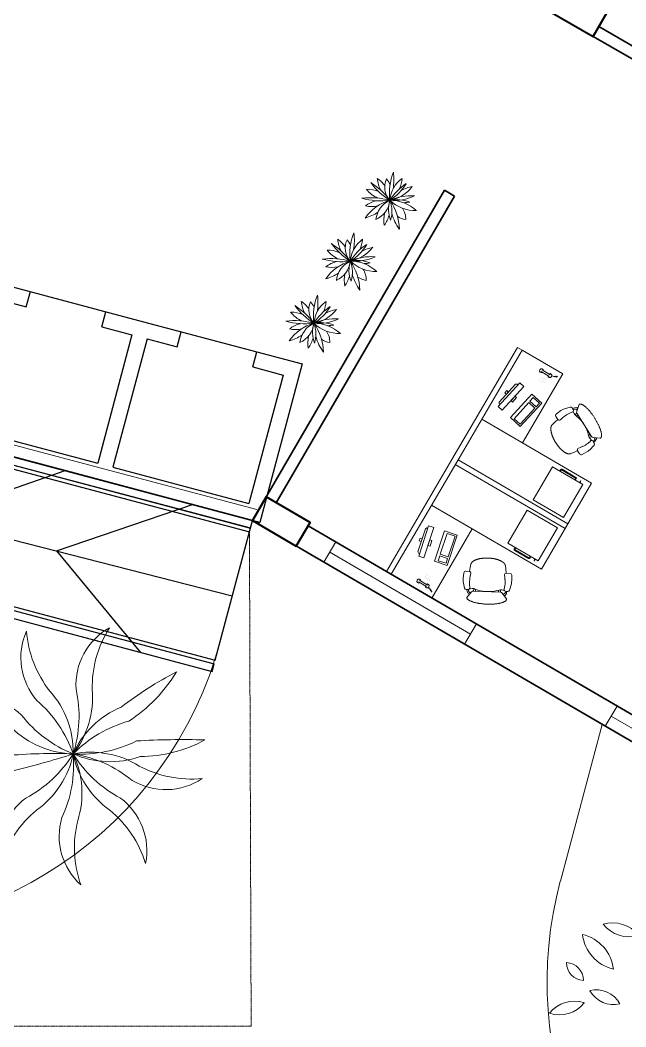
# Model space of a CAD drawing. Header units: millimetres. Extents: x 3079 to 579737, y 1565 to 1161826.
# Drawn here: x 167544 to 175297, y 1076013 to 1088899 of the extents above; entities that cross this region are included whole.
import ezdxf

# ---------------------------------------------------------------- set-up
doc = ezdxf.new("R2010")
doc.units = ezdxf.units.MM
doc.linetypes.add('DASHED2', pattern=[9.525, 6.35, -3.175])
for name, color, linetype, lineweight in [('1', 7, 'Continuous', 35), ('A_COL', 250, 'Continuous', 40), ('A_ELE1', 250, 'Continuous', 20), ('ABOVE', 252, 'DASHED2', 9), ('TWOWHEELER', 250, 'Continuous', 9), ('WINDOW', 252, 'Continuous', 15)]:
    doc.layers.add(name, color=color, linetype=linetype, lineweight=lineweight)
doc.layers.add('FURNITURE', color=253, linetype='Continuous', lineweight=5, transparency=0.05)
doc.layers.add('TREES', color=72, linetype='Continuous', lineweight=5, transparency=0.05)

# ---------------------------------------------------------------- blocks, each defined once
blk = doc.blocks.new('AP00XXXX$0$A$C53421247')
at = {"color": 0}
for p, q in [((82, 595), (83, 598)), ((82, 593), (82, 595)), ((140, 501), (82, 587)), ((83, 598), (85, 600)), ((85, 600), (87, 604)), ((87, 604), (90, 607)), ((90, 607), (92, 609)), ((92, 609), (95, 612)), ((95, 612), (99, 614)), ((99, 614), (103, 617)), ((103, 617), (106, 619)), ((106, 619), (111, 621)), ((111, 621), (115, 624)), ((115, 624), (120, 626)), ((120, 626), (126, 628)), ((126, 628), (132, 630)), ((132, 630), (137, 632)), ((137, 632), (144, 634)), ((144, 634), (149, 636)), ((149, 636), (157, 638)), ((157, 638), (163, 639)), ((163, 639), (170, 641)), ((170, 641), (178, 643)), ((178, 643), (186, 644)), ((186, 644), (194, 646)), ((194, 646), (202, 647)), ((202, 647), (210, 648)), ((210, 648), (219, 649)), ((219, 649), (227, 650)), ((227, 650), (236, 651)), ((236, 651), (245, 652)), ((245, 652), (254, 652)), ((254, 652), (263, 653)), ((263, 653), (273, 653)), ((273, 653), (282, 654)), ((282, 654), (292, 654)), ((292, 654), (302, 654)), ((302, 654), (311, 654)), ((311, 654), (321, 654)), ((321, 654), (331, 654)), ((331, 654), (341, 654)), ((341, 654), (351, 653)), ((351, 653), (361, 653)), ((361, 653), (371, 652)), ((371, 652), (381, 652)), ((381, 652), (390, 651)), ((390, 651), (401, 650)), ((401, 650), (410, 649)), ((410, 649), (420, 648)), ((420, 648), (430, 646)), ((430, 646), (439, 646)), ((439, 646), (449, 644)), ((449, 644), (458, 642)), ((458, 642), (468, 641)), ((468, 641), (477, 639)), ((477, 639), (486, 637)), ((486, 637), (495, 636)), ((495, 636), (504, 634)), ((504, 634), (513, 632)), ((513, 632), (520, 630)), ((520, 630), (529, 627)), ((529, 627), (537, 625)), ((537, 625), (545, 623)), ((545, 623), (552, 620)), ((552, 620), (559, 618)), ((559, 618), (566, 616)), ((566, 616), (573, 614)), ((573, 614), (580, 611)), ((580, 611), (586, 608)), ((586, 608), (592, 605)), ((592, 605), (597, 603)), ((597, 603), (603, 600)), ((603, 600), (608, 597)), ((608, 597), (613, 595)), ((613, 595), (617, 591)), ((617, 591), (621, 588)), ((621, 588), (625, 586)), ((625, 586), (629, 582)), ((629, 582), (632, 580)), ((632, 580), (635, 576)), ((635, 576), (637, 574)), ((637, 574), (639, 571)), ((639, 571), (641, 568)), ((7, 368), (36, 460)), ((90, 476), (63, 478)), ((73, 477), (80, 503)), ((80, 503), (99, 534)), ((95, 493), (93, 475)), ((113, 514), (95, 493)), ((99, 534), (115, 538)), ((113, 453), (100, 394)), ((120, 459), (111, 457)), ((127, 514), (113, 514)), ((123, 459), (120, 459)), ((145, 454), (123, 459)), ((134, 510), (127, 514)), ((151, 491), (140, 501)), ((160, 452), (145, 454)), ((165, 488), (151, 491)), ((168, 452), (160, 452)), ((166, 452), (165, 488)), ((550, 463), (165, 488)), ((184, 457), (168, 452)), ((255, 473), (184, 457)), ((195, 486), (192, 459)), ((264, 474), (255, 473)), ((327, 478), (264, 474)), ((373, 474), (327, 478)), ((434, 465), (373, 474)), ((461, 459), (434, 465)), ((496, 446), (461, 459)), ((529, 434), (496, 446)), ((520, 465), (518, 438)), ((545, 430), (529, 434)), ((545, 430), (550, 463)), ((564, 429), (545, 430)), ((550, 463), (564, 465)), ((564, 465), (576, 474)), ((588, 432), (564, 429)), ((576, 474), (643, 549)), ((585, 483), (591, 485)), ((591, 432), (588, 432)), ((591, 485), (604, 482)), ((597, 428), (591, 432)), ((604, 482), (620, 461)), ((618, 502), (606, 508)), ((633, 471), (618, 502)), ((620, 461), (621, 444)), ((650, 442), (623, 444)), ((636, 460), (633, 471)), ((638, 443), (636, 460)), ((641, 568), (642, 565)), ((642, 565), (643, 562)), ((643, 562), (644, 559)), ((644, 559), (645, 556)), ((645, 556), (645, 553)), ((2, 245), (0, 325)), ((97, 312), (98, 282)), ((595, 413), (600, 364)), ((690, 327), (673, 421)), ((26, 220), (76, 217)), ((83, 159), (80, 217)), ((90, 114), (83, 159)), ((98, 280), (103, 245)), ((588, 250), (580, 218)), ((593, 282), (588, 252)), ((590, 128), (600, 187)), ((602, 186), (655, 183)), ((682, 205), (691, 283)), ((90, 111), (90, 114)), ((90, 110), (90, 111)), ((91, 107), (90, 110)), ((92, 105), (91, 107)), ((92, 102), (92, 105)), ((93, 100), (92, 102)), ((94, 98), (93, 100)), ((95, 96), (94, 98)), ((96, 93), (95, 96)), ((97, 91), (96, 93)), ((99, 89), (97, 91)), ((100, 87), (99, 89)), ((101, 84), (100, 87)), ((103, 82), (101, 84)), ((105, 80), (103, 82)), ((107, 78), (105, 80)), ((109, 76), (107, 78)), ((111, 73), (109, 76)), ((113, 72), (111, 73)), ((116, 69), (113, 72)), ((118, 67), (116, 69)), ((120, 65), (118, 67)), ((123, 63), (120, 65)), ((125, 60), (123, 63)), ((128, 59), (125, 60)), ((132, 57), (128, 59)), ((135, 54), (132, 57)), ((138, 53), (135, 54)), ((141, 51), (138, 53)), ((144, 49), (141, 51)), ((148, 47), (144, 49)), ((151, 45), (148, 47)), ((155, 44), (151, 45)), ((158, 42), (155, 44)), ((162, 40), (158, 42)), ((165, 38), (162, 40)), ((169, 36), (165, 38)), ((173, 34), (169, 36)), ((178, 33), (173, 34)), ((182, 31), (178, 33)), ((186, 30), (182, 31)), ((190, 28), (186, 30)), ((194, 27), (190, 28)), ((199, 25), (194, 27)), ((204, 24), (199, 25)), ((207, 22), (204, 24)), ((212, 21), (207, 22)), ((217, 19), (212, 21)), ((221, 18), (217, 19)), ((226, 17), (221, 18)), ((231, 16), (226, 17)), ((236, 15), (231, 16)), ((241, 14), (236, 15)), ((246, 13), (241, 14)), ((250, 11), (246, 13)), ((256, 10), (250, 11)), ((261, 9), (256, 10)), ((266, 8), (261, 9)), ((271, 8), (266, 8)), ((276, 7), (271, 8)), ((281, 6), (276, 7)), ((287, 5), (281, 6)), ((291, 4), (287, 5)), ((297, 4), (291, 4)), ((302, 4), (297, 4)), ((307, 2), (302, 4)), ((313, 2), (307, 2)), ((318, 2), (313, 2)), ((323, 1), (318, 2)), ((328, 1), (323, 1)), ((334, 1), (328, 1)), ((339, 1), (334, 1)), ((344, 0), (339, 1)), ((350, 1), (344, 0)), ((356, 0), (350, 1)), ((360, 0), (356, 0)), ((366, 0), (360, 0)), ((371, 0), (366, 0)), ((376, 1), (371, 0)), ((382, 0), (376, 1)), ((387, 1), (382, 0)), ((392, 1), (387, 1)), ((397, 1), (392, 1)), ((402, 1), (397, 1)), ((407, 2), (402, 1)), ((412, 2), (407, 2)), ((417, 3), (412, 2)), ((423, 3), (417, 3)), ((427, 4), (423, 3)), ((432, 4), (427, 4)), ((437, 6), (432, 4)), ((442, 6), (437, 6)), ((447, 7), (442, 6)), ((451, 8), (447, 7)), ((455, 9), (451, 8)), ((460, 9), (455, 9)), ((465, 10), (460, 9)), ((469, 12), (465, 10)), ((474, 12), (469, 12)), ((478, 13), (474, 12)), ((482, 15), (478, 13)), ((486, 16), (482, 15)), ((490, 17), (486, 16)), ((494, 18), (490, 17)), ((498, 19), (494, 18)), ((502, 21), (498, 19)), ((506, 22), (502, 21)), ((510, 23), (506, 22)), ((514, 25), (510, 23)), ((517, 27), (514, 25)), ((520, 28), (517, 27)), ((524, 30), (520, 28)), ((528, 31), (524, 30)), ((530, 33), (528, 31)), ((533, 35), (530, 33)), ((537, 36), (533, 35)), ((539, 38), (537, 36)), ((542, 40), (539, 38)), ((545, 42), (542, 40)), ((547, 43), (545, 42)), ((550, 46), (547, 43)), ((552, 47), (550, 46)), ((555, 49), (552, 47)), ((557, 51), (555, 49)), ((559, 53), (557, 51)), ((561, 55), (559, 53)), ((563, 57), (561, 55)), ((565, 59), (563, 57)), ((567, 61), (565, 59)), ((568, 63), (567, 61)), ((569, 65), (568, 63)), ((571, 67), (569, 65)), ((572, 70), (571, 67)), ((573, 71), (572, 70)), ((574, 74), (573, 71)), ((575, 76), (574, 74)), ((576, 78), (575, 76)), ((577, 81), (576, 78)), ((577, 82), (590, 128)), ((577, 82), (577, 81))]:
    blk.add_line(p, q, dxfattribs=at)
for centre, radius, start, end in [((88, 591), 6.35, 164.3929, 214.029), ((60, 452), 25.4, 85.1777, 163.418), ((87, 451), 25.4, 6.3757, 85.1777), ((620, 418), 25.4, 85.208, 169.2349), ((638, 553), 6.35, 318.2555, 357.1149), ((648, 417), 25.4, 9.9024, 85.208), ((153, 324), 152, 163.1174, 179.4456), ((446, 342), 350, 171.2066, 184.7536), ((251, 353), 350, 348.2663, 1.8132), ((620, 418), 25.4, 169.2349, 190.8913), ((539, 300), 152, 353.5743, 9.9024), ((28, 245), 25.4, 180.1777, 266.5099), ((78, 242), 25.4, 266.5099, 4.8356), ((124, 283), 25.4, 182.6801, 187.8199), ((604, 212), 25.4, 165.2, 266.5099), ((563, 256), 25.4, 345.2, 350.3398), ((657, 209), 25.4, 266.5099, 353.5743)]:
    blk.add_arc(centre, radius, start, end, dxfattribs=at)

msp = doc.modelspace()

# ---------------------------------------------------------------- linework, layer by layer
for p, q in [((167095, 1085579), (169124, 1085039)), ((167237, 1085334), (167623, 1085231)), ((167623, 1085231), (167675, 1085424)), ((168590, 1084974), (168641, 1085167)), ((168590, 1084974), (168976, 1084871)), ((169124, 1085039), (171154, 1084499)), ((168976, 1084871), (168539, 1083228)), ((169169, 1084820), (168732, 1083177)), ((169169, 1084820), (169556, 1084717)), ((169556, 1084717), (169607, 1084910)), ((170522, 1084460), (170574, 1084653)), ((170522, 1084460), (170909, 1084357)), ((171154, 1084499), (170614, 1082469)), ((170909, 1084357), (170472, 1082714)), ((166800, 1083691), (168539, 1083228)), ((168584, 1083009), (166555, 1083549)), ((166652, 1083523), (170517, 1082495)), ((166652, 1083523), (170517, 1082495)), ((166632, 1083373), (170479, 1082350)), ((166632, 1083373), (170479, 1082350)), ((166638, 1083423), (170491, 1082398)), ((166638, 1083423), (170491, 1082399)), ((166374, 1082523), (168119, 1083133)), ((166374, 1082523), (168119, 1083133)), ((168732, 1083177), (170472, 1082714)), ((170614, 1082469), (168584, 1083009)), ((168584, 1083009), (170614, 1082469)), ((168008, 1082105), (169750, 1082699)), ((168008, 1082105), (169750, 1082699)), ((166373, 1082523), (170260, 1081529)), ((166373, 1082523), (170260, 1081529)), ((170042, 1080707), (170517, 1082495)), ((170042, 1080707), (170517, 1082495)), ((168008, 1082105), (169085, 1080806)), ((168008, 1082105), (169085, 1080807)), ((166390, 1081523), (170003, 1080562)), ((166390, 1081523), (169987, 1080567)), ((166390, 1081523), (170003, 1080562)), ((170003, 1080562), (170029, 1080659)), ((170003, 1080562), (170029, 1080659))]:
    msp.add_line(p, q)
for points in [[(156652, 1081673), (159642, 1081673), (166410, 1081673), (170042, 1080707)], [(156652, 1081673), (159642, 1081673), (166410, 1081673), (170042, 1080707)], [(156652, 1081623), (159642, 1081623), (166403, 1081623), (170029, 1080659)], [(156652, 1081623), (159642, 1081623), (166403, 1081623), (170029, 1080659)]]:
    msp.add_lwpolyline(points)
at = {"layer": '1'}
for p, q in [((174951, 1088816), (179759, 1086026)), ((174879, 1088692), (179684, 1085897)), ((170517, 1082495), (172974, 1086722)), ((173103, 1086647), (172974, 1086722)), ((170823, 1082722), (173103, 1086647)), ((166652, 1083523), (170517, 1082495)), ((166652, 1083523), (170517, 1082495)), ((170668, 1082754), (170668, 1082754)), ((170517, 1082495), (191250, 1070403)), ((171230, 1082427), (176864, 1079141))]:
    msp.add_line(p, q, dxfattribs=at)
at = {"layer": 'A_COL'}
for points in [[(174492, 1089319), (174316, 1089016), (174877, 1088689), (175054, 1088991)], [(170693, 1082797), (170517, 1082495), (171079, 1082168), (171255, 1082470)]]:
    msp.add_lwpolyline(points, close=True, dxfattribs=at)
at = {"layer": 'A_ELE1'}
for p, q in [((166671, 1083673), (170575, 1082635)), ((166652, 1083523), (170517, 1082495))]:
    msp.add_line(p, q, dxfattribs=at)
at = {"layer": 'ABOVE', "ltscale": 0.25}
for p, q in [((170501, 1076023), (170479, 1082350)), ((139951, 1076023), (170501, 1076023))]:
    msp.add_line(p, q, dxfattribs=at)
at = {"layer": 'FURNITURE'}
for p, q in [((173908, 1084711), (173071, 1083276)), ((173908, 1084711), (173071, 1083276)), ((173969, 1084676), (173132, 1083241)), ((173908, 1084711), (173969, 1084676)), ((174489, 1084373), (173969, 1084676)), ((174212, 1084401), (174317, 1084340)), ((174224, 1084422), (174329, 1084361)), ((174489, 1084373), (173973, 1083488)), ((174195, 1084290), (174195, 1084290)), ((174206, 1084310), (174206, 1084310)), ((174215, 1084279), (174215, 1084279)), ((174218, 1084329), (174218, 1084329)), ((174226, 1084298), (174226, 1084298)), ((174238, 1084318), (174238, 1084318)), ((174246, 1084287), (174246, 1084287)), ((174257, 1084307), (174257, 1084307)), ((174265, 1084275), (174265, 1084275)), ((174277, 1084295), (174277, 1084295)), ((174348, 1084346), (174376, 1084339)), ((174378, 1084333), (174389, 1084343)), ((174388, 1084332), (174400, 1084342)), ((174399, 1084331), (174411, 1084341)), ((174410, 1084330), (174422, 1084341)), ((173676, 1084009), (173884, 1084238)), ((173884, 1084238), (173905, 1084239)), ((173915, 1084231), (173905, 1084239)), ((174234, 1084267), (174234, 1084267)), ((174254, 1084256), (174254, 1084256)), ((174094, 1084113), (173819, 1083812)), ((174112, 1084068), (174068, 1084021)), ((174068, 1084021), (174148, 1083948)), ((174221, 1083997), (174094, 1084113)), ((174191, 1083996), (174112, 1084068)), ((173677, 1083988), (173676, 1084009)), ((173686, 1083980), (173677, 1083988)), ((174054, 1084005), (173866, 1083798)), ((173945, 1083726), (174133, 1083932)), ((173946, 1083696), (174221, 1083997)), ((174133, 1083932), (174054, 1084005)), ((174148, 1083948), (174191, 1083996)), ((173453, 1083792), (174858, 1082972)), ((173819, 1083812), (173946, 1083696)), ((173866, 1083798), (173945, 1083726)), ((172234, 1081841), (173071, 1083276)), ((172234, 1081841), (173071, 1083276)), ((172234, 1081841), (173071, 1083276)), ((172295, 1081806), (173132, 1083241)), ((172295, 1081806), (173132, 1083241)), ((173149, 1083271), (174554, 1082452)), ((173114, 1083211), (174519, 1082391)), ((174449, 1083128), (174460, 1083145)), ((174449, 1083128), (174449, 1083128)), ((174458, 1083122), (174468, 1083140)), ((174458, 1083122), (174458, 1083122)), ((174475, 1083142), (174652, 1083038)), ((174480, 1083150), (174657, 1083047)), ((174654, 1083032), (174644, 1083014)), ((174644, 1083014), (174644, 1083014)), ((174662, 1083027), (174652, 1083009)), ((174652, 1083009), (174652, 1083009)), ((174696, 1082984), (174696, 1082984)), ((174698, 1082984), (174696, 1082984)), ((174696, 1082984), (174717, 1082972)), ((174696, 1082984), (174716, 1082972)), ((174698, 1082984), (174715, 1082974)), ((174699, 1082984), (174699, 1082984)), ((174699, 1082984), (174715, 1082975)), ((174706, 1082981), (174708, 1082985)), ((174708, 1082985), (174709, 1082985)), ((174711, 1082984), (174708, 1082980)), ((174710, 1082988), (174709, 1082986)), ((174709, 1082985), (174710, 1082988)), ((174709, 1082986), (174709, 1082986)), ((174709, 1082985), (174711, 1082984)), ((174717, 1082999), (174710, 1082988)), ((174710, 1082988), (174717, 1082999)), ((174712, 1082987), (174711, 1082985)), ((174712, 1082987), (174711, 1082984)), ((174711, 1082985), (174711, 1082985)), ((174711, 1082984), (174711, 1082984)), ((174719, 1082998), (174712, 1082987)), ((174719, 1082998), (174712, 1082987)), ((174714, 1082994), (174714, 1082994)), ((174715, 1082995), (174717, 1082994)), ((174716, 1082993), (174716, 1082993)), ((174717, 1082999), (174718, 1083002)), ((174718, 1083001), (174717, 1082999)), ((174717, 1082999), (174719, 1082998)), ((174718, 1083002), (174720, 1083000)), ((174718, 1083001), (174718, 1083001)), ((174720, 1083000), (174719, 1082998)), ((174720, 1083000), (174719, 1082998)), ((174720, 1083000), (174720, 1083000)), ((174858, 1082972), (174536, 1082422)), ((174715, 1082975), (174714, 1082975)), ((174715, 1082974), (174717, 1082972)), ((174716, 1082972), (174717, 1082972)), ((172810, 1082690), (174215, 1081871)), ((172731, 1082389), (172634, 1082095)), ((172750, 1082399), (172731, 1082389)), ((172761, 1082395), (172750, 1082399)), ((172815, 1081502), (173331, 1082387)), ((172846, 1081973), (172974, 1082361)), ((172974, 1082361), (173137, 1082308)), ((174215, 1081871), (174536, 1082422)), ((172921, 1082062), (173008, 1082327)), ((173008, 1082327), (173110, 1082294)), ((173137, 1082308), (173010, 1081920)), ((173110, 1082294), (173023, 1082029)), ((172634, 1082095), (172644, 1082076)), ((173879, 1082150), (173869, 1082132)), ((173874, 1082112), (174051, 1082009)), ((173888, 1082145), (173878, 1082127)), ((173879, 1082150), (173879, 1082150)), ((173879, 1082120), (174056, 1082017)), ((173888, 1082145), (173888, 1082145)), ((172656, 1082072), (172644, 1082076)), ((173010, 1081920), (172846, 1081973)), ((172894, 1081980), (172914, 1082042)), ((172996, 1081947), (172894, 1081980)), ((172914, 1082042), (173016, 1082008)), ((173023, 1082029), (172921, 1082062)), ((173016, 1082008), (172996, 1081947)), ((174063, 1082019), (174073, 1082036)), ((174072, 1082014), (174082, 1082031)), ((174073, 1082036), (174073, 1082036)), ((174082, 1082031), (174082, 1082031)), ((174123, 1081980), (174121, 1081978)), ((174121, 1081978), (174123, 1081976)), ((174122, 1081980), (174124, 1081979)), ((174122, 1081978), (174123, 1081980)), ((174122, 1081979), (174122, 1081978)), ((174129, 1081992), (174123, 1081980)), ((174123, 1081980), (174129, 1081991)), ((174123, 1081976), (174125, 1081979)), ((174124, 1081977), (174125, 1081979)), ((174124, 1081977), (174124, 1081977)), ((174125, 1082006), (174125, 1082006)), ((174127, 1082004), (174125, 1082006)), ((174125, 1082006), (174146, 1081994)), ((174125, 1082006), (174146, 1081994)), ((174125, 1081979), (174131, 1081990)), ((174125, 1081979), (174131, 1081990)), ((174125, 1081985), (174126, 1081985)), ((174125, 1081984), (174127, 1081983)), ((174127, 1082004), (174143, 1081994)), ((174127, 1082003), (174127, 1082003)), ((174127, 1082003), (174142, 1081994)), ((174127, 1081984), (174127, 1081984)), ((174131, 1081994), (174129, 1081992)), ((174129, 1081991), (174130, 1081993)), ((174130, 1081993), (174130, 1081993)), ((174133, 1081998), (174131, 1081995)), ((174131, 1081995), (174131, 1081994)), ((174131, 1081994), (174133, 1081993)), ((174131, 1081990), (174133, 1081993)), ((174131, 1081990), (174132, 1081992)), ((174132, 1081992), (174132, 1081992)), ((174133, 1081993), (174135, 1081997)), ((174133, 1081993), (174133, 1081993)), ((174142, 1081994), (174143, 1081994)), ((174143, 1081994), (174146, 1081994)), ((174146, 1081994), (174146, 1081994)), ((172234, 1081841), (172295, 1081806)), ((172815, 1081502), (172295, 1081806)), ((172642, 1081709), (172747, 1081648)), ((172654, 1081730), (172759, 1081669)), ((172719, 1081759), (172719, 1081759)), ((172731, 1081779), (172731, 1081779)), ((172739, 1081748), (172739, 1081748)), ((172742, 1081799), (172742, 1081799)), ((172750, 1081768), (172750, 1081768)), ((172758, 1081737), (172758, 1081737)), ((172762, 1081787), (172762, 1081787)), ((172770, 1081756), (172770, 1081756)), ((172778, 1081725), (172778, 1081725)), ((172781, 1081776), (172781, 1081776)), ((172789, 1081745), (172789, 1081745)), ((172801, 1081764), (172801, 1081764)), ((172769, 1081639), (172788, 1081617)), ((172795, 1081619), (172792, 1081604)), ((172801, 1081610), (172798, 1081595)), ((172807, 1081601), (172804, 1081586)), ((172813, 1081592), (172810, 1081577))]:
    msp.add_line(p, q, dxfattribs=at)
for points in [[(173715, 1083907), (173990, 1084209), (173938, 1084256), (173663, 1083954)], [(173767, 1084110), (173793, 1084138), (173772, 1084157), (173746, 1084129)], [(173847, 1084011), (173898, 1084067), (173878, 1084086), (173827, 1084030)], [(174111, 1082758), (174358, 1083181), (174744, 1082956), (174497, 1082533)], [(174034, 1082626), (173788, 1082203), (174173, 1081978), (174420, 1082401)], [(172839, 1082405), (172712, 1082018), (172645, 1082039), (172772, 1082427)], [(172688, 1082260), (172677, 1082224), (172650, 1082233), (172662, 1082269)], [(172814, 1082239), (172790, 1082167), (172764, 1082175), (172787, 1082248)]]:
    msp.add_lwpolyline(points, close=True, dxfattribs=at)
for centre, radius, start, end in [((174218, 1084411), 25.4, 358.2401, 301.2572), ((174323, 1084350), 25.4, 178.2401, 121.2572), ((174473, 1083137), 15.1, 59.7487, 149.7487), ((174473, 1083137), 5.02, 59.7487, 149.7487), ((174649, 1083034), 5.02, 329.7487, 59.7487), ((174649, 1083034), 15.1, 329.7487, 59.7487), ((174687, 1082945), 41.2, 61.3979, 72.429), ((174687, 1082945), 40.9, 58.087, 61.4103), ((174687, 1082945), 41.2, 47.0683, 58.0994), ((173882, 1082125), 15.1, 149.7487, 239.7487), ((173882, 1082125), 5.02, 149.7487, 239.7487), ((174059, 1082022), 15.1, 239.7487, 329.7487), ((174059, 1082022), 5.02, 239.7487, 329.7487), ((174155, 1082033), 41.2, 227.0683, 238.0994), ((174155, 1082033), 40.9, 238.087, 241.4103), ((174155, 1082033), 41.2, 241.3979, 252.429), ((172648, 1081719), 25.4, 358.2401, 301.2572), ((172753, 1081658), 25.4, 178.2401, 121.2572)]:
    msp.add_arc(centre, radius, start, end, dxfattribs=at)
at = {"layer": 'TREES'}
for points in [[(168223, 1079507, 0.132218), (167758, 1080191, -0.290059), (167625, 1081078)], [(168223, 1079507, 0.189994), (167924, 1080312, -0.147093), (167625, 1081078)], [(168223, 1079507, 0.189994), (168467, 1080330, -0.147093), (168688, 1081122)], [(168223, 1079507, 0.132218), (168261, 1080334, -0.290059), (168688, 1081122)], [(168223, 1079507, -0.132218), (168936, 1079926, 0.112756), (169544, 1080557)], [(168223, 1079507, -0.189994), (168838, 1080107, -0.042997), (169544, 1080557)], [(168223, 1079507, -0.132218), (167561, 1080004, 0.290059), (166682, 1080178)], [(168223, 1079507, -0.189994), (167433, 1079844, 0.147093), (166682, 1080178)], [(168223, 1079507, 0.132218), (169033, 1079673, -0.02063), (169909, 1079687)], [(168223, 1079507, 0.189994), (169081, 1079473, 0.126541), (169909, 1079687)], [(168223, 1079507, 0.033158), (167356, 1079484, 0.319903), (166566, 1078958)], [(168223, 1079507, -0.018871), (167417, 1079282, 0.153534), (166566, 1078958)], [(168223, 1079507, -0.132218), (167619, 1078942, 0.290059), (167295, 1078106)], [(168223, 1079507, -0.189994), (167755, 1078788, 0.147093), (167295, 1078106)], [(168223, 1079507, -0.132218), (168079, 1078693, 0.290059), (168323, 1077829)], [(168223, 1079507, -0.189994), (169067, 1079352, 0.147093), (169874, 1079191)], [(168223, 1079507, -0.132218), (168977, 1079168, 0.290059), (169874, 1079191)], [(168223, 1079507, 0.189994), (168691, 1078788, -0.147093), (169150, 1078106)], [(168223, 1079507, 0.132218), (168827, 1078942, -0.290059), (169150, 1078106)], [(168223, 1079507, -0.189994), (168281, 1078651, 0.147093), (168323, 1077829)]]:
    msp.add_lwpolyline(points, format="xyb", dxfattribs=at)
for centre, radius, start, end in [((171898, 1086562), 380, 34.1854, 55.0337), ((172494, 1086904), 380, 184.6144, 208.6926), ((172464, 1086762), 253, 155.5328, 221.9453), ((172046, 1086697), 253, 23.2839, 41.9453), ((172979, 1086688), 709, 157.9745, 187.6991), ((172660, 1086563), 385, 126.2366, 175.5237), ((171619, 1086859), 709, 350.2861, 7.6991), ((172049, 1086903), 385, 334.6443, 355.5237), ((171988, 1086370), 365, 66.3876, 91.4044), ((172267, 1086957), 365, 217.7343, 246.5513), ((171562, 1086069), 885, 36.2562, 57.9103), ((172747, 1087343), 885, 216.2562, 237.9103), ((171924, 1087147), 657, 302.4479, 328.7105), ((172838, 1086252), 657, 122.4479, 148.7105), ((172183, 1087066), 482, 281.2054, 322.1916), ((172657, 1086297), 482, 101.2054, 119.3927), ((172032, 1085750), 877, 73.8469, 97.4626), ((172162, 1087463), 877, 253.8469, 277.4626), ((172427, 1086049), 564, 105.4903, 145.7263), ((171974, 1086624), 303, 293.8981, 354.104), ((172399, 1086315), 303, 113.8981, 174.104), ((172644, 1086478), 385, 162.7458, 201.4439), ((172543, 1086011), 640, 85.5391, 114.6268), ((172326, 1087231), 640, 265.5391, 294.6268), ((172366, 1086155), 447, 68.4565, 101.5379), ((171739, 1086212), 659, 1.0347, 35.3335), ((172608, 1086943), 482, 226.5624, 270.8436), ((172283, 1086111), 482, 46.5624, 90.8436), ((171918, 1086452), 385, 342.7458, 21.4439), ((172198, 1086216), 385, 105.0191, 127.5292), ((172042, 1086898), 385, 258.242, 281.2871), ((172241, 1086358), 238, 357.3463, 34.3867), ((172440, 1087009), 447, 271.7019, 281.5379), ((171810, 1086910), 564, 285.4903, 303.6876), ((172637, 1086345), 438, 168.8253, 189.2585), ((171844, 1086522), 438, 325.5383, 344.4558), ((172935, 1086605), 659, 196.0441, 215.3335), ((172514, 1086582), 238, 233.6976, 261.4479), ((171392, 1085783), 380, 34.1854, 55.0337), ((171988, 1086125), 380, 184.6144, 208.6926), ((171958, 1085983), 253, 155.5328, 221.9453), ((171540, 1085919), 253, 23.2839, 41.9453), ((172473, 1085909), 709, 157.9745, 187.6991), ((172154, 1085784), 385, 126.2366, 175.5237), ((171113, 1086080), 709, 350.2861, 7.6991), ((171543, 1086124), 385, 334.6443, 355.5237), ((171482, 1085591), 365, 66.3876, 91.4044), ((171761, 1086178), 365, 217.7343, 246.5513), ((171056, 1085290), 885, 36.2562, 57.9103), ((172241, 1086564), 885, 216.2562, 237.9103), ((171418, 1086368), 657, 302.4479, 328.7105), ((172332, 1085473), 657, 122.4479, 148.7105), ((171677, 1086287), 482, 281.2054, 322.1916), ((172151, 1085518), 482, 101.2054, 119.3927), ((171526, 1084971), 877, 73.8469, 97.4626), ((171656, 1086684), 877, 253.8469, 277.4626), ((172037, 1085232), 640, 85.5391, 114.6268), ((171820, 1086452), 640, 265.5391, 294.6268), ((171860, 1085376), 447, 68.4565, 101.5379), ((171921, 1085270), 564, 105.4903, 145.7263), ((171692, 1085437), 385, 105.0191, 127.5292), ((171536, 1086119), 385, 258.242, 281.2871), ((171468, 1085845), 303, 293.8981, 354.104), ((171893, 1085536), 303, 113.8981, 174.104), ((172138, 1085700), 385, 162.7458, 201.4439), ((171233, 1085433), 659, 1.0347, 35.3335), ((172102, 1086164), 482, 226.5624, 270.8436), ((171777, 1085332), 482, 46.5624, 90.8436), ((171412, 1085673), 385, 342.7458, 21.4439), ((171735, 1085579), 238, 357.3463, 34.3867), ((171934, 1086230), 447, 271.7019, 281.5379), ((171304, 1086131), 564, 285.4903, 303.6876), ((172131, 1085566), 438, 168.8253, 189.2585), ((171338, 1085743), 438, 325.5383, 344.4558), ((172429, 1085826), 659, 196.0441, 215.3335), ((172008, 1085803), 238, 233.6976, 261.4479), ((172007, 1085114), 709, 157.9745, 187.6991), ((170647, 1085285), 709, 350.2861, 7.6991), ((170590, 1084495), 885, 36.2562, 57.9103), ((171775, 1085769), 885, 216.2562, 237.9103), ((170926, 1084988), 380, 34.1854, 55.0337), ((171522, 1085330), 380, 184.6144, 208.6926), ((171492, 1085188), 253, 155.5328, 221.9453), ((171074, 1085124), 253, 23.2839, 41.9453), ((171688, 1084989), 385, 126.2366, 175.5237), ((170952, 1085573), 657, 302.4479, 328.7105), ((171866, 1084678), 657, 122.4479, 148.7105), ((171211, 1085492), 482, 281.2054, 322.1916), ((171077, 1085330), 385, 334.6443, 355.5237), ((171685, 1084723), 482, 101.2054, 119.3927), ((171060, 1084176), 877, 73.8469, 97.4626), ((171190, 1085889), 877, 253.8469, 277.4626), ((171016, 1084796), 365, 66.3876, 91.4044), ((171295, 1085384), 365, 217.7343, 246.5513), ((171571, 1084437), 640, 85.5391, 114.6268), ((171354, 1085657), 640, 265.5391, 294.6268), ((171455, 1084476), 564, 105.4903, 145.7263), ((171226, 1084642), 385, 105.0191, 127.5292), ((171070, 1085324), 385, 258.242, 281.2871), ((171002, 1085050), 303, 293.8981, 354.104), ((171427, 1084742), 303, 113.8981, 174.104), ((171672, 1084905), 385, 162.7458, 201.4439), ((171394, 1084581), 447, 68.4565, 101.5379), ((170767, 1084638), 659, 1.0347, 35.3335), ((171636, 1085369), 482, 226.5624, 270.8436), ((171311, 1084537), 482, 46.5624, 90.8436), ((170945, 1084878), 385, 342.7458, 21.4439), ((171269, 1084784), 238, 357.3463, 34.3867), ((171468, 1085435), 447, 271.7019, 281.5379), ((170838, 1085337), 564, 285.4903, 303.6876), ((171665, 1084771), 438, 168.8253, 189.2585), ((170872, 1084949), 438, 325.5383, 344.4558), ((171963, 1085031), 659, 196.0441, 215.3335), ((171542, 1085008), 238, 233.6976, 261.4479), ((175125, 1076915), 430, 38.6962, 106.2415), ((175340, 1077596), 430, 218.6962, 286.2415), ((174624, 1076693), 516, 6.5487, 76.8911), ((175254, 1077255), 516, 186.5487, 256.8911), ((174528, 1076611), 225, 359.2557, 87.6287), ((174762, 1076833), 225, 179.2557, 267.6287), ((174919, 1076143), 344, 28.8072, 103.9199), ((175138, 1076642), 344, 208.8072, 283.9199), ((174637, 1075940), 402, 71.3712, 141.7535), ((174449, 1076569), 402, 251.3712, 321.7535)]:
    msp.add_arc(centre, radius, start, end, dxfattribs=at)
at = {"layer": 'TWOWHEELER'}
for p, q in [((170517, 1082495), (170108, 1080957)), ((174994, 1079884), (174458, 1077878))]:
    msp.add_line(p, q, dxfattribs=at)
for centre, start, end in [((165276, 1082242), 262.5859, 345.1045), ((179288, 1076586), 165.0279, 240.2551)]:
    msp.add_arc(centre, 5000, start, end, dxfattribs=at)
at = {"layer": 'WINDOW'}
for p, q in [((171433, 1081961), (171585, 1082220)), ((171509, 1082090), (173309, 1081041)), ((173233, 1080911), (173385, 1081170)), ((175033, 1079861), (175185, 1080120)), ((175109, 1079991), (176789, 1079011))]:
    msp.add_line(p, q, dxfattribs=at)

# ---------------------------------------------------------------- block references
at = {"layer": 'FURNITURE'}
for p, xscale, yscale, zscale, rotation in [((174226, 1083731), 0.9034715759433986, 0.9034715759433986, 0.9034715759433986, 305.6568796191001), ((173244, 1082046), -0.903471576034104, 0.903471575882077, 0.9034715759031048, 173.8404288876443)]:
    msp.add_blockref('AP00XXXX$0$A$C53421247', p, dxfattribs=dict(at, xscale=xscale, yscale=yscale, zscale=zscale, rotation=rotation))

doc.saveas('drawing.dxf')
